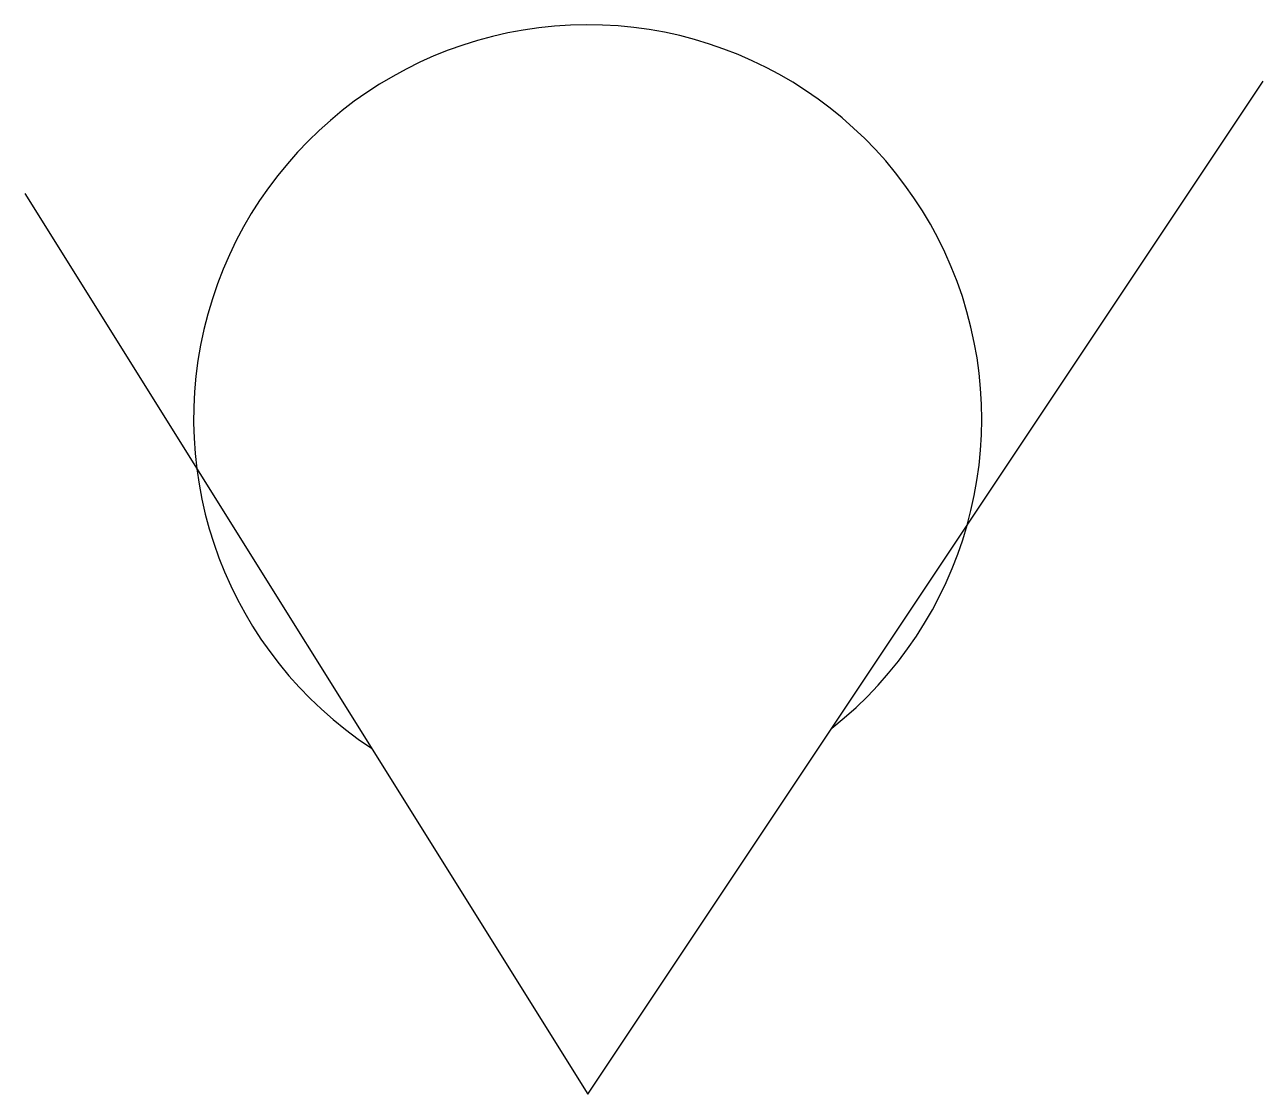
# Model space of a CAD drawing. Header units: millimetres. Extents: x 2 to 24, y 2 to 21.
import ezdxf

# ---------------------------------------------------------------- set-up
doc = ezdxf.new("R2010")
doc.units = ezdxf.units.MM
doc.layers.get('0').update_dxf_attribs({"lineweight": 25})

msp = doc.modelspace()

# ---------------------------------------------------------------- linework, layer by layer
at = {"flags": 128}
msp.add_lwpolyline([(2, 18), (12, 2), (24, 20)], dxfattribs=at)
msp.add_arc((12, 14), 7, 308.2836, 236.697)

doc.saveas('drawing.dxf')
